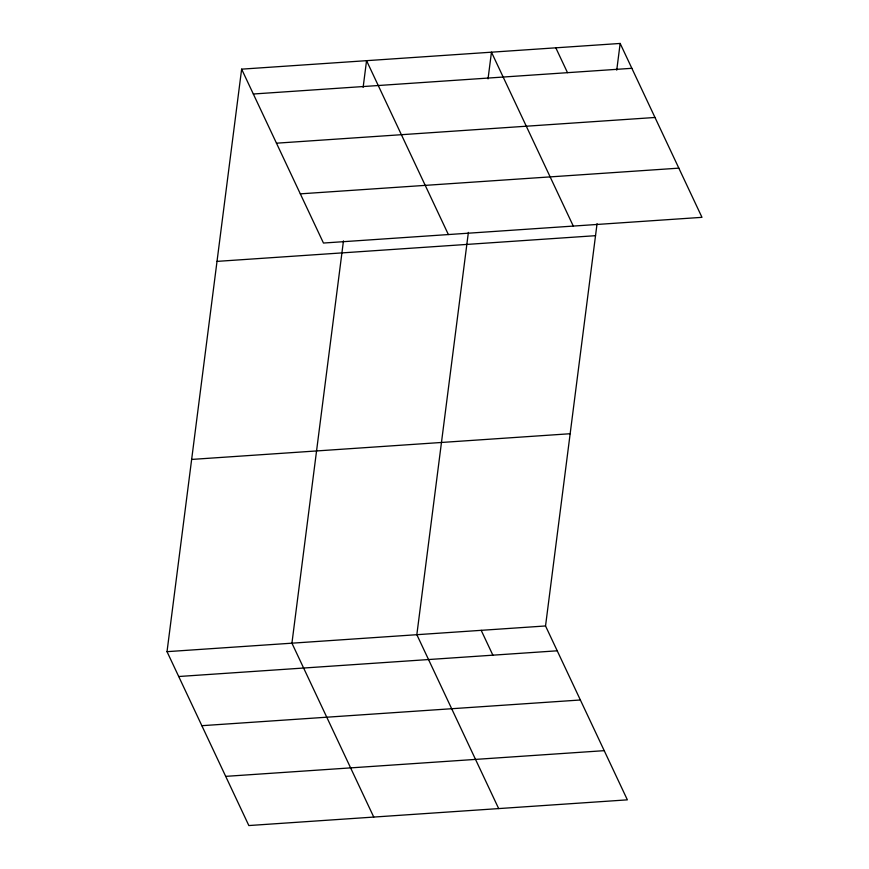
<?xml version="1.0" encoding="UTF-8"?>
<svg xmlns="http://www.w3.org/2000/svg" width="869" height="869" viewBox="0 0 869 869"><rect width="100%" height="100%" fill="white"/><g stroke="black" fill="none" stroke-linecap="round" stroke-linejoin="round"><path stroke-width="1.3" d="M597.068 223.659L545.536 625.962L627.364 799.849L248.838 825.55L167.022 651.663L241.636 69.151L620.162 43.45L701.978 217.337L323.464 243.038L241.636 69.151M343.461 240.887L291.93 643.179L373.757 817.066M363.133 87.367L366.555 60.667L448.371 234.554M468.38 232.403L416.838 634.696L498.665 808.583M488.041 78.883L491.463 52.183L573.29 226.081M616.74 70.15L620.162 43.45M253.335 94.004L631.85 68.303M276.472 143.189L654.998 117.478M300.326 193.852L678.841 168.151M217.011 261.384L595.537 235.684M191.647 459.429L570.162 433.729M167.022 651.663L545.536 625.962M178.71 676.516L557.225 650.805M201.858 725.691L580.373 699.99M225.701 776.365L604.216 750.664M555.812 47.817L567.5 72.67M481.187 630.329L492.875 655.183"/></g></svg>
